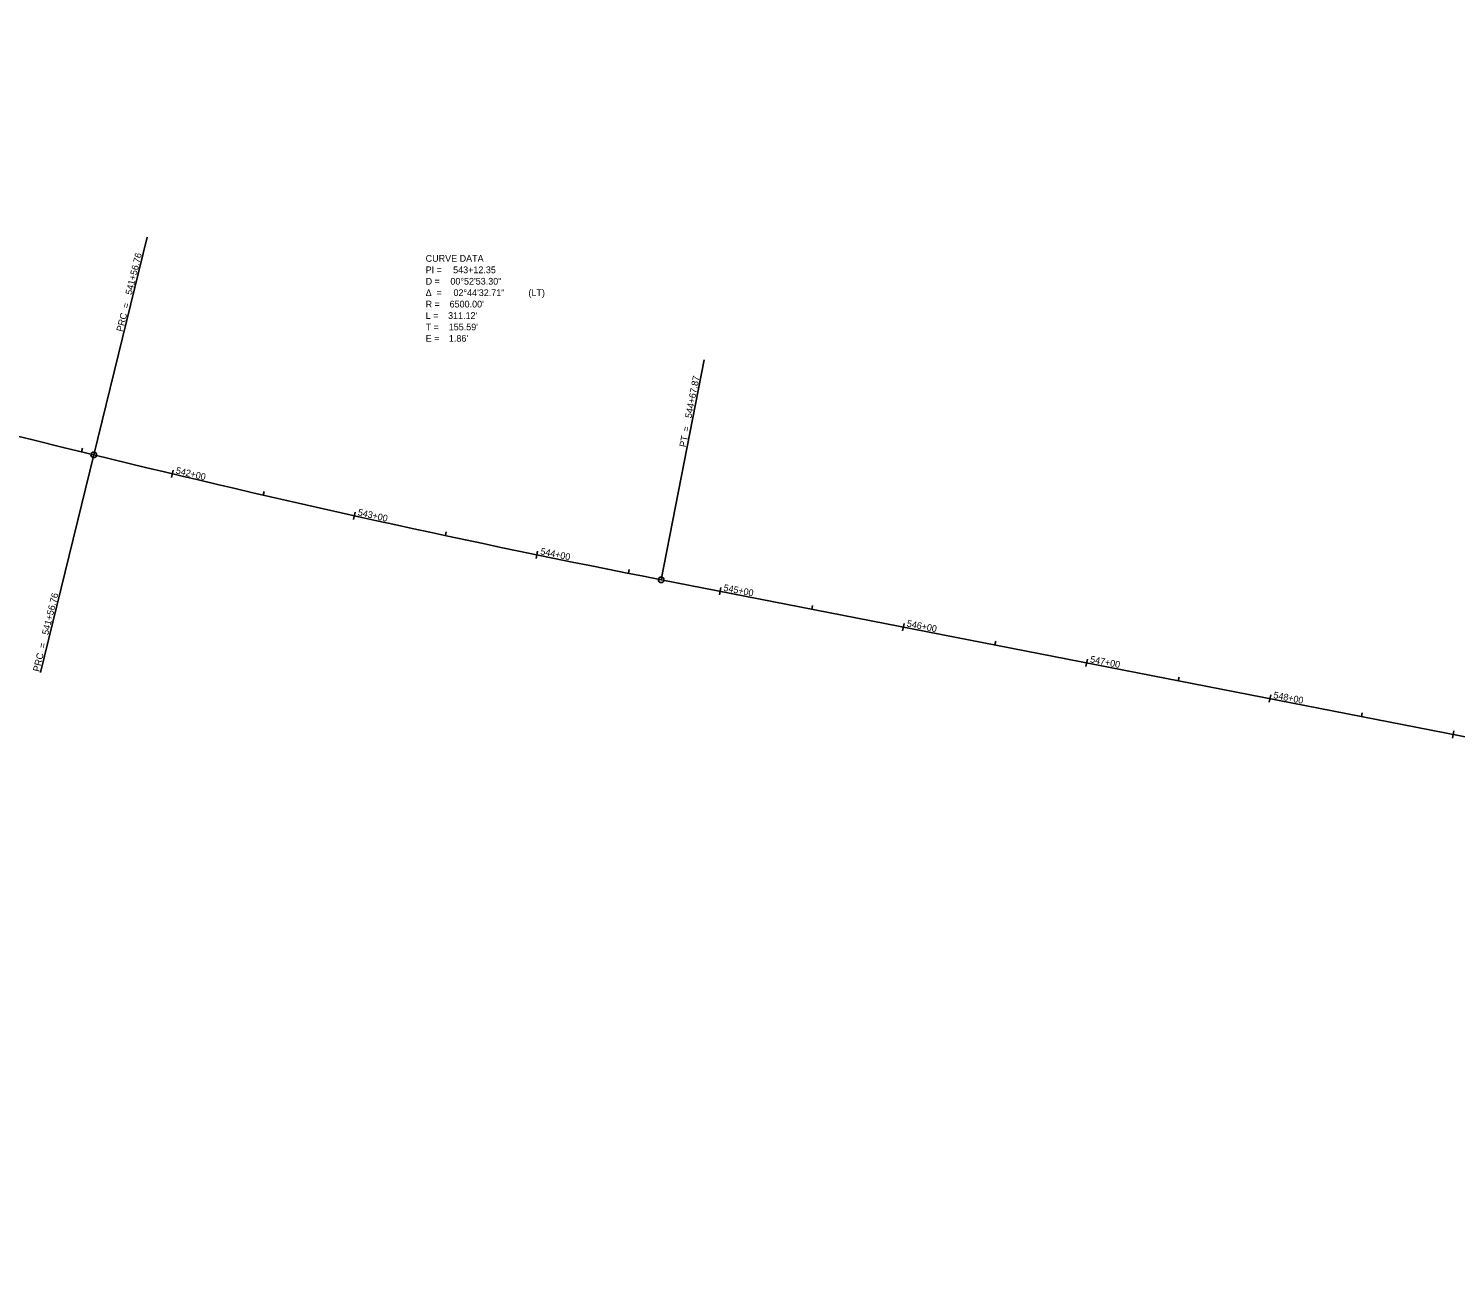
# Model space of a CAD drawing. Extents: x 1158481 to 1164419, y 610248 to 611824.
# Drawn here: x 1162165 to 1162930, y 610249 to 610914 of the extents above; entities that cross this region are included whole.
import ezdxf

# ---------------------------------------------------------------- set-up
doc = ezdxf.new("R2010")
doc.units = 0
for name, color, linetype in [('D_Roadway_Centerline_CurveData', 7, 'Continuous'), ('D_Roadway_Centerline_Flags', 7, 'Continuous'), ('D_Roadway_Centerline_Text', 7, 'Continuous'), ('SHET_Named_Boundary', 7, 'Continuous')]:
    doc.layers.add(name, color=color, linetype=linetype)

msp = doc.modelspace()

# ---------------------------------------------------------------- linework, layer by layer
at = {"layer": 'D_Roadway_Centerline_Flags'}
for p, q in [((1162200.4, 610685.59), (1162229, 610802.14)), ((1162229, 610802.14), (1162229, 610802.14)), ((1162504.21, 610618.7), (1162527.2, 610736.48)), ((1162527.2, 610736.48), (1162527.2, 610736.48)), ((1162200.4, 610685.59), (1162171.8, 610569.05)), ((1162200.4, 610685.59), (1162200.4, 610685.59)), ((1162504.21, 610618.7), (1162504.21, 610618.7)), ((1162171.8, 610569.05), (1162171.8, 610569.05))]:
    msp.add_line(p, q, dxfattribs=at)
for centre in [(1162200.4, 610685.59), (1162504.21, 610618.7)]:
    msp.add_circle(centre, 1.5, dxfattribs=at)
at = {"layer": 'D_Roadway_Centerline_Text'}
for p, q in [((1162193.84, 610687.2), (1162194.32, 610689.16)), ((1162242.9, 610677.38), (1162241.97, 610673.49)), ((1162291.11, 610664.02), (1162291.56, 610665.98)), ((1162340.32, 610654.95), (1162339.45, 610651.05)), ((1162388.73, 610642.33), (1162389.15, 610644.3)), ((1162438.07, 610634.02), (1162437.26, 610630.1)), ((1162486.67, 610622.15), (1162487.06, 610624.12)), ((1162536.13, 610614.52), (1162535.36, 610610.59)), ((1162584.82, 610602.97), (1162585.2, 610604.94)), ((1162634.27, 610595.36), (1162633.51, 610591.43)), ((1162682.96, 610583.81), (1162683.35, 610585.78)), ((1162732.42, 610576.2), (1162731.66, 610572.27)), ((1162781.11, 610564.64), (1162781.5, 610566.62)), ((1162830.57, 610557.04), (1162829.8, 610553.11)), ((1162879.26, 610545.48), (1162879.64, 610547.46)), ((1162928.72, 610537.88), (1162927.95, 610533.95))]:
    msp.add_line(p, q, dxfattribs=at)
at = {"layer": 'SHET_Named_Boundary'}
msp.add_line((1162504.21, 610618.7), (1164395.76, 610249.44), dxfattribs=at)
for centre, radius, start, end in [((1157433.57, 591261.97), 20000, 76.21133, 79.293856), ((1163749.62, 616998.27), 6500, 256.21133, 258.953748)]:
    msp.add_arc(centre, radius, start, end, dxfattribs=at)

# ---------------------------------------------------------------- texts
at = {"layer": 'D_Roadway_Centerline_CurveData'}
for s, p in [('CURVE DATA', (1162378.11, 610788.96)), ('PI = ', (1162378.11, 610782.84)), ('543+12.35', (1162392.81, 610782.84)), ('Δ  = ', (1162378.11, 610770.6)), ('D = ', (1162378.11, 610776.72)), ('00°52\'53.30"', (1162391.35, 610776.72)), ('02°44\'32.71"', (1162392.99, 610770.6)), (' (LT)', (1162431.8, 610770.6)), ('R = ', (1162378.11, 610764.48)), ("6500.00'", (1162390.92, 610764.48)), ('L = ', (1162378.11, 610758.36)), ("311.12'", (1162390.11, 610758.36)), ('T = ', (1162378.11, 610752.24)), ("155.59'", (1162390.46, 610752.24)), ('E = ', (1162378.11, 610746.12)), ("1.86'", (1162390.55, 610746.12))]:
    msp.add_text(s, height=3.6, dxfattribs=at).set_placement(p)
at = {"layer": 'D_Roadway_Centerline_Flags'}
for s, rotation, p in [('541+56.76', 76.21133, (1162220.74, 610770.99)), (' = ', 76.21133, (1162218.65, 610762.45)), ('PRC', 76.21133, (1162215.9, 610751.25)), ('544+67.87', 78.95375, (1162520.45, 610705.02)), (' = ', 78.95375, (1162518.77, 610696.39)), ('PT', 78.95375, (1162517.42, 610689.48)), ('541+56.76', 76.21133, (1162176.06, 610588.93)), (' = ', 76.21133, (1162173.97, 610580.4)), ('PRC', 76.21133, (1162171.22, 610569.2))]:
    msp.add_text(s, height=3.6, rotation=rotation, dxfattribs=at).set_placement(p)
at = {"layer": 'D_Roadway_Centerline_Text'}
for s, rotation, p in [('542+00', 346.5925, (1162244.09, 610675.65)), ('543+00', 347.47398, (1162341.53, 610653.24)), ('544+00', 348.35545, (1162439.31, 610632.33)), ('545+00', 348.95375, (1162537.39, 610612.84)), ('546+00', 348.95375, (1162635.54, 610593.68)), ('547+00', 348.95375, (1162733.68, 610574.52)), ('548+00', 348.95375, (1162831.83, 610555.35))]:
    msp.add_text(s, height=3.6, rotation=rotation, dxfattribs=at).set_placement(p)

doc.saveas('drawing.dxf')
